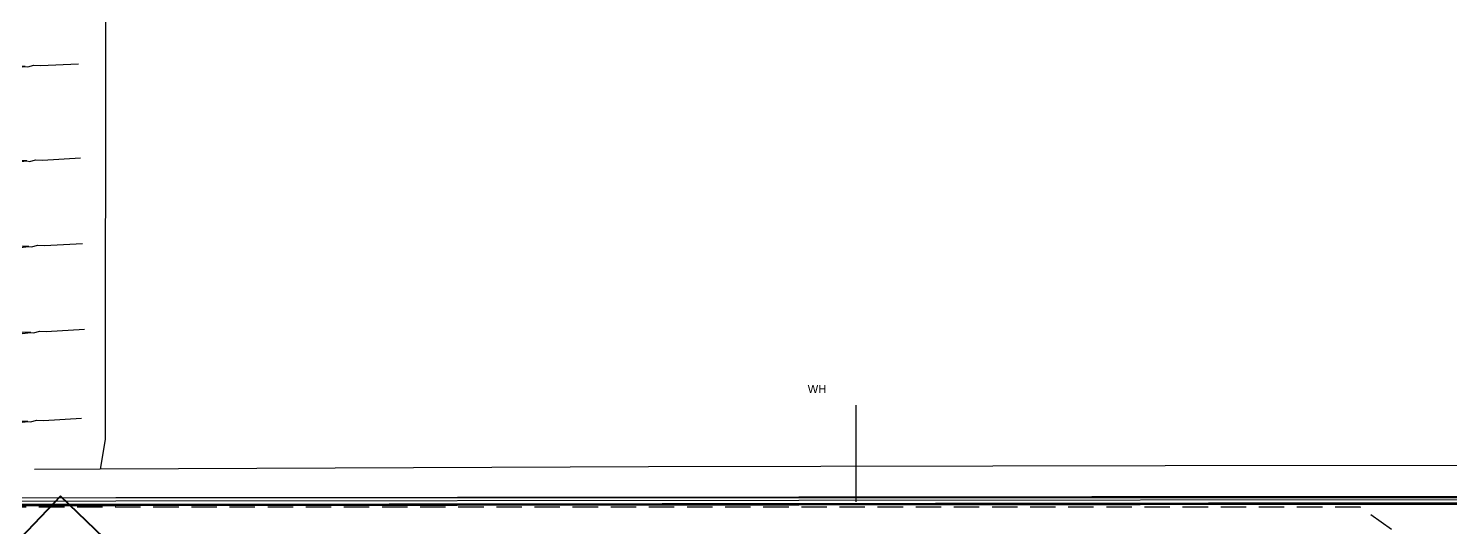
# Model space of a CAD drawing. Header units: millimetres. Extents: x 833576263 to 1668046980, y 817519639 to 1636103653.
# Drawn here: x 834014826 to 834085889, y 818268730 to 818293707 of the extents above; entities that cross this region are included whole.
import ezdxf

# ---------------------------------------------------------------- set-up
doc = ezdxf.new("R2010")
doc.units = ezdxf.units.MM
doc.header["$LTSCALE"] = 100
doc.header["$MEASUREMENT"] = 0
for name, pattern in [('C160$0$Hidden', [9.524999999999999, 6.35, -3.175]), ('R_site$0$B1_DASHED', [6.5, 1, 5, -0.5]), ('R_site$0$HIDDENX2', [19.049999999999997, 12.7, -6.35])]:
    doc.linetypes.add(name, pattern=pattern)
for name, color, linetype in [('C160$0$+C160', 6, 'C160$0$Hidden'), ('R_site$0$AUDIT_I_160808180252-0', 4, 'Continuous'), ('R_site$0$AUDIT_I_160808180252-11', 4, 'Continuous'), ('R_site$0$AUDIT_I_160808180252-13', 10, 'Continuous'), ('R_site$0$AUDIT_I_160808180252-2', 4, 'Continuous'), ('R_site$0$AUDIT_I_160808180252-7', 7, 'Continuous'), ('R_site$0$G-SITE(Drainage Reserve)', 7, 'R_site$0$HIDDENX2'), ('R_Text for GBP from DLN$0$base plan(mm)$0$DLN040__', 7, 'Continuous'), ('T-TITL', 7, 'Continuous'), ('X-REF', 7, 'Continuous')]:
    doc.layers.add(name, color=color, linetype=linetype)
doc.layers.add('R_WKCD_PARK$0$000-PAV-Concrete-b', color=1, linetype='Continuous', lineweight=25)
doc.styles.add('R_Text for GBP from DLN$0$base plan(mm)$0$Standard', font='arial.ttf')
doc.styles.add('R_Text for GBP from DLN$0$base plan(mm)$0$SWIS721 LT', font='swiss.ttf')
doc.linetypes.add('R_site$0$B1_BDYF', pattern='A,2.5,-0.5,[130,ltypeshp.shx,S=0.5,R=0,X=0,Y=0],-0.5', length=3.5)
doc.linetypes.add('R_site$0$B1_BDYWL', pattern='A,2.5,[1,B1000.shx,S=1,R=0,X=0,Y=0],2.5', length=5)
doc.dimstyles.new('R_Text for GBP from DLN$0$base plan(mm)$0$Standard', dxfattribs={"dimtxt": 0.35, "dimasz": 0.2, "dimexe": 0.2, "dimexo": 0.2, "dimgap": 0.09, "dimtad": 0, "dimtoh": 1, "dimdec": 4, "dimzin": 0, "dimdsep": 46, "dimtxsty": 'R_Text for GBP from DLN$0$base plan(mm)$0$Standard', "dimcen": 0.09, "dimadec": 0, "dimazin": 0, "dimtfac": 1, "dimtdec": 4, "dimtofl": 0, "dimtmove": 0, "dimatfit": 3, "dimfxl": 1, "dimtolj": 1, "dimtzin": 0, "dimarcsym": 0})

# ---------------------------------------------------------------- blocks, each defined once
blk = doc.blocks.new('R_site$0$SLOPE')
at = {"linetype": 'Continuous'}
h = blk.add_hatch(color=0, dxfattribs=at)
edge = h.paths.add_edge_path()
edge.add_line((3.584337795968168, 0.003656525048427267), (0.3060440283201173, 0.4149406396239095))
edge.add_ellipse((0.2999774720519781, 0.005024477490223944), major_axis=(0, 0.4099999999999966), ratio=0.7317073170731784, start_angle=358.8412941193827, end_angle=551.2243247288982)
edge.add_line((0.3001280920132971, -0.4043695283466912), (3.584337795968168, 0.003656525048427284))
at = {"color": 0, "linetype": 'Continuous'}
for p, q in [((3.584337795968167, 0.003656525048427284), (0.3003377958666533, 0.4156565250596032)), ((0.3003377958666533, -0.4043434750055894), (3.584337795968167, 0.003656525048427284)), ((3.584337795968167, 0.003656525048427284), (3.884337795898318, -0.1363434749655426)), ((3.884337795898318, -0.1363434749655426), (4.484337795875035, 0.1436565250623971)), ((4.484337795875035, 0.1436565250623971), (5.184337795944884, 0.003656525048427284)), ((5.184337795944884, 0.003656525048427284), (9.132337795919739, 0.003656525048427284))]:
    blk.add_line(p, q, dxfattribs=at)
blk.add_ellipse((0.2999774720519781, 0.005024477490223944), major_axis=(0, 0.4099999999999966), ratio=0.7317073170731784, start_param=6.120326396502739, end_param=9.620679383601672, dxfattribs=at)
blk = doc.blocks.new('R_site$0$11nw23d')
at = {"layer": 'R_site$0$AUDIT_I_160808180252-11', "linetype": 'R_site$0$B1_BDYF', "lineweight": 30, "flags": 128}
blk.add_lwpolyline([(833954.6407877126, 818000.0000000002), (833954.5682399999, 818011.9326900003), (833954.6590000002, 818040.77465), (833954.6532, 818062.4614700004), (833954.6321500002, 818067.2219200007), (833954.6124800002, 818086.234239999), (833954.7370800003, 818098.291169999), (833955.4201800002, 818105.46765), (833957.9050299999, 818119.6845000003), (833961.6105099999, 818133.7119500004), (833966.6476400002, 818147.2200300002), (833969.5521499999, 818153.773630001), (833972.8770599999, 818160.164580001), (833980.4241399999, 818172.3448900006), (833987.63203, 818182.122950001), (833992.2288300003, 818187.5883100007), (833997.06438, 818192.883400001), (834006.8539800002, 818203.52623), (834007.9083700005, 818205.6910800004), (834009.0945800003, 818209.9190800004), (834009.3304800002, 818212.413830001), (834009.5523900002, 818226.7688599997), (834009.7494900002, 818241.209550001), (834010.30904, 818258.0377300009), (834010.9364900002, 818267.5528599991), (834011.9208999999, 818269.6784900004), (834014.3985500007, 818270.216569999), (834033.5225899998, 818270.2379000003), (834046.9788899999, 818270.2536200011), (834067.9616900007, 818270.28572), (834086.32568, 818270.2803500002), (834105.6131799999, 818270.3092700002), (834136.8569500003, 818270.3378100003), (834173.0797499999, 818270.3690300012), (834194.5250699999, 818270.40068), (834207.1424799999, 818270.41907), (834228.1987299998, 818270.4448399992), (834241.0619500006, 818270.4486700002), (834241.7328900002, 818271.9965599999), (834242.7659699998, 818273.5379900003), (834261.6939899999, 818301.2097600013), (834276.4665800007, 818322.406199999), (834286.0278499998, 818336.40797), (834288.2211300007, 818338.963369999), (834296.2898499998, 818333.6017600002), (834310.7325900003, 818353.2368400003), (834332.205464753, 818384.6157190652), (834332.2227100007, 818384.6409200007)], dxfattribs=at)
at = {"layer": 'R_site$0$AUDIT_I_160808180252-13', "linetype": 'Continuous', "lineweight": 40, "flags": 128}
blk.add_lwpolyline([(834016.4213999999, 818270.3067000012), (834012.0889000002, 818265.7720000002), (834015.1305000007, 818262.8575), (834019.46183, 818267.3909800003), (834016.4213999999, 818270.3067000012)], dxfattribs=at)
at = {"layer": 'R_site$0$AUDIT_I_160808180252-2', "linetype": 'R_site$0$B1_DASHED', "lineweight": 30, "flags": 128}
blk.add_lwpolyline([(834017.8596200002, 818352.2603500003), (834017.90813, 818351.9642900004), (834017.9574800007, 818351.66838), (834018.00767, 818351.372610001), (834018.0587, 818351.0769800002), (834018.1105700007, 818350.781500001), (834018.16328, 818350.4861699992), (834018.2168199999, 818350.1909799998), (834018.27196, 818349.8961000002), (834018.3252200007, 818349.6008600002), (834018.3765999998, 818349.3052900011), (834018.4260899998, 818349.0094000014), (834018.4736900006, 818348.71321), (834018.5194100002, 818348.4167100003), (834018.5632300004, 818348.1199299992), (834018.6051699999, 818347.822869999), (834018.6452100003, 818347.525560001), (834018.6833499998, 818347.22799), (834018.7195999998, 818346.930190001), (834018.7539399998, 818346.6321699991), (834018.7863899999, 818346.3339300012), (834018.8169400003, 818346.0354900012), (834018.8455799998, 818345.73686), (834018.8723199998, 818345.43805), (834018.8971600007, 818345.1390799993), (834018.9200900003, 818344.8399600004), (834018.9411100002, 818344.5407000007), (834018.9602200002, 818344.24131), (834018.9774299999, 818343.9418000007), (834018.9927299999, 818343.6421900003), (834019.0061100001, 818343.342490001), (834019.0175899998, 818343.0427100012), (834019.0271600008, 818342.7428699994), (834019.0348099999, 818342.4429600004), (834019.0405599999, 818342.1430200003), (834019.0443900003, 818341.8430400017), (834019.0463100001, 818341.54305), (834019.0463199998, 818341.2430500004), (834019.04441, 818340.943059999), (834019.0405999998, 818340.64308), (834019.0348700007, 818340.34314), (834019.0272300002, 818340.04324), (834019.0176800003, 818339.7433899993), (834019.0062200004, 818339.4436099997), (834018.99285, 818339.14391), (834018.9775699999, 818338.8443), (834018.9603800003, 818338.5447900002), (834018.9412799999, 818338.2454), (834018.9202800002, 818337.9461400012), (834018.8973699999, 818337.6470100007), (834018.8725499999, 818337.3480400002), (834018.8458200003, 818337.0492300002), (834018.8172, 818336.7506000012), (834018.7866700002, 818336.4521600013), (834018.7542399999, 818336.1539200002), (834018.6919400003, 818335.62469), (834018.67208, 818300.0000000002), (834018.6571200002, 818273.16275), (834018.4521199999, 818271.93189), (834018.4062800022, 818271.656649584)], dxfattribs=at)
at = {"layer": 'R_site$0$AUDIT_I_160808180252-7', "linetype": 'Continuous', "flags": 128}
blk.add_lwpolyline([(834360.4174600003, 818444.6542399997), (834348.4169499999, 818427.6236200007), (834337.6802100003, 818412.2435000002), (834326.4391300007, 818396.0965899997), (834316.4205999998, 818381.5822800014), (834310.7272699999, 818373.4807500002), (834305.5413300003, 818366.0416300002), (834299.8835199999, 818357.9535300011), (834294.8605300002, 818350.7766900013), (834287.3377100005, 818339.948179999), (834273.75496, 818320.3800300013), (834240.0351099999, 818271.9187400017), (834220.7421200002, 818271.945900001), (834193.5451099998, 818271.8880199993), (834166.6424799999, 818271.876970001), (834143.9522200002, 818271.8606000002), (834091.6816500003, 818271.83107), (834071.6250900005, 818271.81508), (834045.81092, 818271.7754299992), (834018.4062800022, 818271.656649584), (834015.1278899999, 818271.6424400012)], dxfattribs=at)
at = {"layer": 'R_site$0$AUDIT_I_160808180252-0', "linetype": 'Continuous', "lineweight": 20}
for p, xscale, yscale, rotation in [((834012.9229200007, 818291.721349999), 0.4836837494524751, 0.2418418747262375, 2.811956616895735), ((834013.0214800002, 818286.9899799997), 0.4837567528106295, 0.2418783764053147, 3.012951118594474), ((834013.1200500006, 818282.70215), 0.4838662578478614, 0.2419331289239307, 3.21303145929488), ((834013.20852, 818278.393030001), 0.4839757628850933, 0.2419878814425467, 3.413971049056063), ((834013.07077, 818273.9293500007), 0.4840852679223243, 0.2420426339611621, 3.613944760175919)]:
    blk.add_blockref('R_site$0$SLOPE', p, dxfattribs=dict(at, xscale=xscale, yscale=yscale, rotation=rotation))
blk = doc.blocks.new('R_site')
at = {"layer": 'R_site$0$G-SITE(Drainage Reserve)', "flags": 128}
blk.add_lwpolyline([(834003920.2285964, 818269772.6620774), (834081350.2285963, 818269772.6620774), (834094910.2285964, 818260162.6620774), (834173830.2285963, 818261692.6620774), (834173830.2285963, 818252852.6620774), (834181490.2285963, 818247572.6620774), (834179910.2285964, 818204292.6620774), (834201880.2285964, 818204442.6620774), (834209540.2285964, 818208322.6620774), (834205500.2285963, 818215712.6620774), (834213520.2285964, 818221092.6620774), (834218120.2285963, 818213962.6620774), (834255800.2285964, 818237252.6620774), (834350300.2285964, 818367182.6620773), (834357820.2285963, 818365572.6620774), (834364350.2285963, 818361092.6620774), (834260614.5440143, 818211611.1086674), (834220530.2285964, 818185262.6620774), (834214470.2285963, 818191962.6620774), (834193800.2285964, 818192682.6620773), (834187200.2285963, 818186172.6620774), (834095560.2285964, 818187982.6620774), (834094070.2285963, 818191872.6620774), (834087080.2285963, 818192732.6620774), (834086380.2285964, 818204092.6620774), (834087270.2285964, 818204142.6620774), (834088020.2285964, 818222352.6620774), (834084380.2285964, 818222902.6620774), (834084270.2285964, 818232512.6620774), (834087460.2285963, 818232512.6620774), (834086750.2285963, 818241962.6620774), (834003170.2285964, 818243162.6620774), (834003920.2285964, 818269772.6620774)], dxfattribs=at)
at = {"linetype": 'R_site$0$B1_BDYWL', "lineweight": 5, "xscale": 1000, "yscale": 1000, "zscale": 1000}
blk.add_blockref('R_site$0$11nw23d', (-0.002798975401674397, 0.001201173290610313), dxfattribs=at)
blk = doc.blocks.new('R_WKCD_PARK')
at = {"layer": 'R_WKCD_PARK$0$000-PAV-Concrete-b', "flags": 128}
blk.add_lwpolyline([(834009317.3163798, 818211982.2618738), (834009949.2999998, 818250911.3000008), (834010928.3000007, 818267558.6000007), (834011942.1999999, 818269709.1000005), (834014371, 818270218.6), (834019192.7000008, 818270232.1), (834241047.5, 818270232.1), (834241618.3, 818272079.5000007), (834252161.5, 818287321.5000006), (834271013.1000007, 818314936.6000007), (834288181.2000002, 818338990.6999999), (834300230.4062985, 818358404.9015732), (834301826.7649982, 818357221.707217), (834306947.3601059, 818364679.0125962), (834304951.3504281, 818366088.5426204), (834310709.564134, 818374361.1328454), (834312697.3541529, 818372919.2018427), (834317683.2842662, 818380145.2966114), (834315671.9197184, 818381490.3462431), (834328102.0364985, 818399348.1868535), (834369805.0530379, 818374498.7005663)], dxfattribs=at)
blk = doc.blocks.new('C160')
at = {"layer": 'C160$0$+C160'}
blk.add_lwpolyline([(834009.3173163797, 818211.9822618739), (834009.9493, 818250.9113000007), (834010.9283000007, 818267.5586000007), (834011.9422, 818269.7091000007), (834014.371, 818270.2186), (834019.1927000007, 818270.2321), (834241.0475, 818270.4588000005), (834241.6183, 818272.0795000007), (834252.1615, 818287.3215000007)], dxfattribs=at)
for points in [[(833955.0426243908, 818011.0982627261), (833955.080894887, 818098.2842792383, -0.1916072626499711), (834003.8595173862, 818199.123420932, 0.2060795102769215), (834009.6412736927, 818211.9770026709), (834010.2731455181, 818250.8991543939), (834011.1733902176, 818266.2072683802), (834011.2480650605, 818267.4770686982), (834012.166507682, 818269.4251018942), (834014.4050662176, 818269.8946941101), (834019.1933191111, 818269.9081004636), (834241.2769791118, 818270.1350343218), (834241.9094721696, 818271.9309023988), (834252.4285309475, 818287.138002131)], [(834252.3057296786, 818287.2223884967), (834241.7755689189, 818271.9992389499), (834241.1714470512, 818270.2839265626), (834019.1930343965, 818270.0571002503), (834014.3893999633, 818270.043650831), (834012.0633538407, 818269.5557059613), (834011.1010126101, 818267.5145630314), (834011.0246472043, 818266.2160157092), (834010.1242165613, 818250.9047398733), (834009.4922933237, 818211.979421255, -0.2060795102771475), (834003.7588696972, 818199.2332892285, 0.1916163687944113), (833954.9318972396, 818098.2896708795), (833954.8936243769, 818011.0982627261)], [(833955.0786243946, 818011.0982627261), (833955.1168943187, 818098.2829761666, -0.1916050604964832), (834003.8838349489, 818199.0968755715, 0.2060795102758716), (834009.67726895, 818211.976418315), (834010.3091283537, 818250.8978048821), (834011.2093281278, 818266.2051549315), (834011.2835945119, 818267.4680096644), (834012.191430758, 818269.3935465488), (834014.408851353, 818269.8587045665), (834019.1933879012, 818269.8721005147), (834241.3024767912, 818270.0990603572), (834241.9418246332, 818271.914391554), (834252.4582010531, 818287.1176134788)], [(834252.5076512287, 818287.0836323919), (834241.9957454053, 818271.8868734797), (834241.3449729232, 818270.03910375), (834019.1935025514, 818269.8121006005), (834014.4151599117, 818269.7987219942), (834012.2329692177, 818269.3409543069), (834011.3428102639, 818267.4529112752), (834011.2692246431, 818266.2016325172), (834010.369099746, 818250.8955556959), (834009.7372610451, 818211.9754443886, -0.2060795102763023), (834003.9243642198, 818199.0526333044, 0.1916013884990759), (833955.176893371, 818098.2808040401), (833955.1386244004, 818011.0982627261)]]:
    blk.add_lwpolyline(points, format="xyb", dxfattribs=at)
blk = doc.blocks.new('R_Text for GBP from DLN')
at = {"layer": 'R_Text for GBP from DLN$0$base plan(mm)$0$DLN040__', "style": 'R_Text for GBP from DLN$0$base plan(mm)$0$SWIS721 LT'}
blk.add_text('WH', height=400, dxfattribs=at).set_placement((834053765.5610352, 818275466.3587042))
at = {"layer": 'R_Text for GBP from DLN$0$base plan(mm)$0$DLN040__', "color": 1}
blk.add_leader([(834056185.637046, 818270015.6664817), (834056185.637046, 818274864.0051963)], dimstyle='R_Text for GBP from DLN$0$base plan(mm)$0$Standard', override={"dimasz": 0.75}, dxfattribs=at)

msp = doc.modelspace()

# ---------------------------------------------------------------- block references
at = {"layer": 'X-REF'}
msp.add_blockref('R_site', (0, 0), dxfattribs=at)

# ---------------------------------------------------------------- next in the draw order: block references
msp.add_blockref('R_WKCD_PARK', (0, 0), dxfattribs=at)

# ---------------------------------------------------------------- next in the draw order: block references
at = {"layer": 'X-REF', "xscale": 1000, "yscale": 1000, "zscale": 1000}
msp.add_blockref('C160', (0, 0), dxfattribs=at)

# ---------------------------------------------------------------- next in the draw order: block references
at = {"layer": 'T-TITL'}
msp.add_blockref('R_Text for GBP from DLN', (0, 0), dxfattribs=at)
at = {"layer": 'X-REF'}
msp.add_blockref('R_Text for GBP from DLN', (0, 0), dxfattribs=at)

doc.saveas('drawing.dxf')
